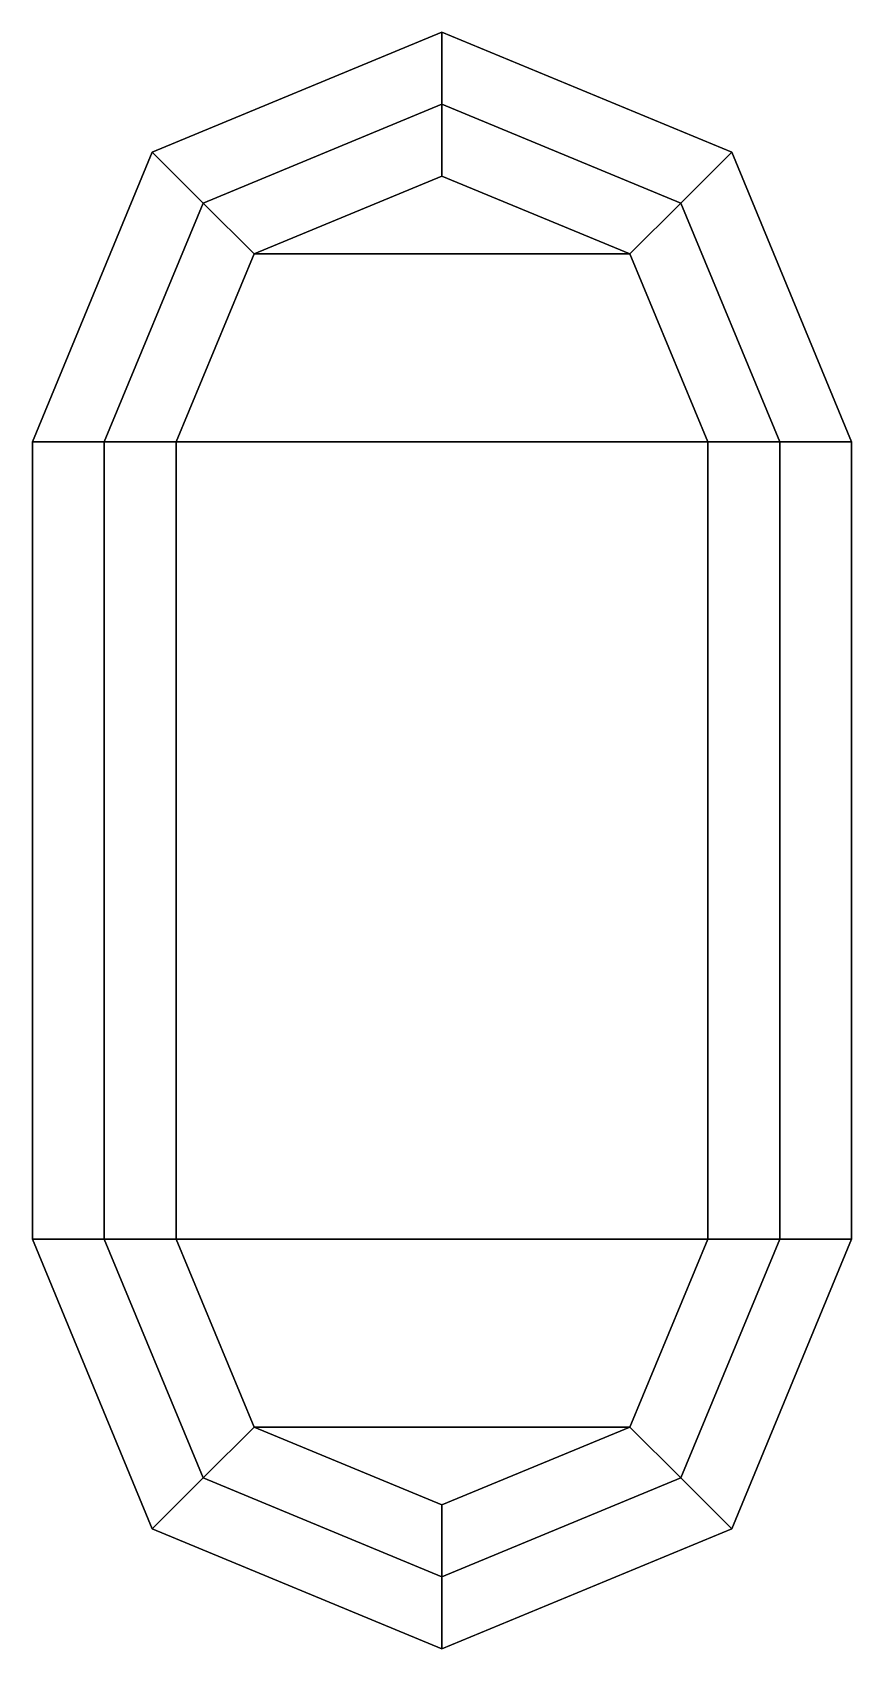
# Model space of a CAD drawing. Extents: x -9.4 to 9.4, y -55.4 to 32.4.
# Drawn here: x -8.79 to -7.31, y -5.98 to -3.06 of the extents above; entities that cross this region are included whole.
import ezdxf

# ---------------------------------------------------------------- set-up
doc = ezdxf.new("R2010")
doc.units = 0
doc.layers.add('BOAT', color=3, linetype='CONTINUOUS')

msp = doc.modelspace()

# ---------------------------------------------------------------- linework, layer by layer
at = {"layer": 'BOAT'}
for points in [[(-8.05, -3.19, 6.96), (-8.05, -3.0601, 6.885), (-8.5732, -3.2768, 6.885), (-8.4813, -3.3687, 6.96)], [(-8.05, -3.0601, 6.885), (-8.05, -3.0601, 6.735), (-8.5732, -3.2768, 6.735), (-8.5732, -3.2768, 6.885)], [(-8.05, -3.0601, 6.735), (-8.05, -3.19, 6.66), (-8.4813, -3.3687, 6.66), (-8.5732, -3.2768, 6.735)], [(-8.05, -3.0601, 6.435), (-8.05, -3.19, 6.36), (-8.4813, -3.3687, 6.36), (-8.5732, -3.2768, 6.435)], [(-8.05, -3.0601, 6.585), (-8.05, -3.0601, 6.435), (-8.5732, -3.2768, 6.435), (-8.5732, -3.2768, 6.585)], [(-8.05, -3.19, 6.66), (-8.05, -3.0601, 6.585), (-8.5732, -3.2768, 6.585), (-8.4813, -3.3687, 6.66)], [(-7.6187, -3.3687, 6.96), (-7.5268, -3.2768, 6.885), (-8.05, -3.0601, 6.885), (-8.05, -3.19, 6.96)], [(-7.5268, -3.2768, 6.885), (-7.5268, -3.2768, 6.735), (-8.05, -3.0601, 6.735), (-8.05, -3.0601, 6.885)], [(-7.5268, -3.2768, 6.735), (-7.6187, -3.3687, 6.66), (-8.05, -3.19, 6.66), (-8.05, -3.0601, 6.735)], [(-7.5268, -3.2768, 6.435), (-7.6187, -3.3687, 6.36), (-8.05, -3.19, 6.36), (-8.05, -3.0601, 6.435)], [(-7.5268, -3.2768, 6.585), (-7.5268, -3.2768, 6.435), (-8.05, -3.0601, 6.435), (-8.05, -3.0601, 6.585)], [(-7.6187, -3.3687, 6.66), (-7.5268, -3.2768, 6.585), (-8.05, -3.0601, 6.585), (-8.05, -3.19, 6.66)], [(-8.05, -3.3199, 6.885), (-8.05, -3.19, 6.96), (-8.4813, -3.3687, 6.96), (-8.3895, -3.4605, 6.885)], [(-8.05, -3.19, 6.66), (-8.05, -3.3199, 6.735), (-8.3895, -3.4605, 6.735), (-8.4813, -3.3687, 6.66)], [(-8.05, -3.19, 6.36), (-8.05, -3.3199, 6.435), (-8.3895, -3.4605, 6.435), (-8.4813, -3.3687, 6.36)], [(-8.05, -3.3199, 6.585), (-8.05, -3.19, 6.66), (-8.4813, -3.3687, 6.66), (-8.3895, -3.4605, 6.585)], [(-7.7105, -3.4605, 6.885), (-7.6187, -3.3687, 6.96), (-8.05, -3.19, 6.96), (-8.05, -3.3199, 6.885)], [(-7.6187, -3.3687, 6.66), (-7.7105, -3.4605, 6.735), (-8.05, -3.3199, 6.735), (-8.05, -3.19, 6.66)], [(-7.6187, -3.3687, 6.36), (-7.7105, -3.4605, 6.435), (-8.05, -3.3199, 6.435), (-8.05, -3.19, 6.36)], [(-7.7105, -3.4605, 6.585), (-7.6187, -3.3687, 6.66), (-8.05, -3.19, 6.66), (-8.05, -3.3199, 6.585)], [(-8.4813, -3.3687, 6.96), (-8.5732, -3.2768, 6.885), (-8.7899, -3.8, 6.885), (-8.66, -3.8, 6.96)], [(-8.5732, -3.2768, 6.885), (-8.5732, -3.2768, 6.735), (-8.7899, -3.8, 6.735), (-8.7899, -3.8, 6.885)], [(-8.5732, -3.2768, 6.735), (-8.4813, -3.3687, 6.66), (-8.66, -3.8, 6.66), (-8.7899, -3.8, 6.735)], [(-8.5732, -3.2768, 6.435), (-8.4813, -3.3687, 6.36), (-8.66, -3.8, 6.36), (-8.7899, -3.8, 6.435)], [(-8.5732, -3.2768, 6.585), (-8.5732, -3.2768, 6.435), (-8.7899, -3.8, 6.435), (-8.7899, -3.8, 6.585)], [(-8.4813, -3.3687, 6.66), (-8.5732, -3.2768, 6.585), (-8.7899, -3.8, 6.585), (-8.66, -3.8, 6.66)], [(-7.44, -3.8, 6.96), (-7.3101, -3.8, 6.885), (-7.5268, -3.2768, 6.885), (-7.6187, -3.3687, 6.96)], [(-7.3101, -3.8, 6.735), (-7.44, -3.8, 6.66), (-7.6187, -3.3687, 6.66), (-7.5268, -3.2768, 6.735)], [(-7.3101, -3.8, 6.435), (-7.44, -3.8, 6.36), (-7.6187, -3.3687, 6.36), (-7.5268, -3.2768, 6.435)], [(-7.44, -3.8, 6.66), (-7.3101, -3.8, 6.585), (-7.5268, -3.2768, 6.585), (-7.6187, -3.3687, 6.66)], [(-7.3101, -3.8, 6.885), (-7.3101, -3.8, 6.735), (-7.5268, -3.2768, 6.735), (-7.5268, -3.2768, 6.885)], [(-7.3101, -3.8, 6.585), (-7.3101, -3.8, 6.435), (-7.5268, -3.2768, 6.435), (-7.5268, -3.2768, 6.585)], [(-8.05, -3.3199, 6.735), (-8.05, -3.3199, 6.885), (-8.3895, -3.4605, 6.885), (-8.3895, -3.4605, 6.735)], [(-8.05, -3.3199, 6.735), (-8.3895, -3.4605, 6.735), (-7.7105, -3.4605, 6.735), (-8.05, -3.3199, 6.735)], [(-8.05, -3.3199, 6.735), (-7.7105, -3.4605, 6.735), (-8.3895, -3.4605, 6.735), (-8.05, -3.3199, 6.735)], [(-8.05, -3.3199, 6.435), (-8.05, -3.3199, 6.585), (-8.3895, -3.4605, 6.585), (-8.3895, -3.4605, 6.435)], [(-7.7105, -3.4605, 6.735), (-7.7105, -3.4605, 6.885), (-8.05, -3.3199, 6.885), (-8.05, -3.3199, 6.735)], [(-7.7105, -3.4605, 6.435), (-7.7105, -3.4605, 6.585), (-8.05, -3.3199, 6.585), (-8.05, -3.3199, 6.435)], [(-8.3895, -3.4605, 6.885), (-8.4813, -3.3687, 6.96), (-8.66, -3.8, 6.96), (-8.5301, -3.8, 6.885)], [(-8.4813, -3.3687, 6.66), (-8.3895, -3.4605, 6.735), (-8.5301, -3.8, 6.735), (-8.66, -3.8, 6.66)], [(-8.4813, -3.3687, 6.36), (-8.3895, -3.4605, 6.435), (-8.5301, -3.8, 6.435), (-8.66, -3.8, 6.36)], [(-8.3895, -3.4605, 6.585), (-8.4813, -3.3687, 6.66), (-8.66, -3.8, 6.66), (-8.5301, -3.8, 6.585)], [(-7.5699, -3.8, 6.885), (-7.44, -3.8, 6.96), (-7.6187, -3.3687, 6.96), (-7.7105, -3.4605, 6.885)], [(-7.44, -3.8, 6.66), (-7.5699, -3.8, 6.735), (-7.7105, -3.4605, 6.735), (-7.6187, -3.3687, 6.66)], [(-7.44, -3.8, 6.36), (-7.5699, -3.8, 6.435), (-7.7105, -3.4605, 6.435), (-7.6187, -3.3687, 6.36)], [(-7.5699, -3.8, 6.585), (-7.44, -3.8, 6.66), (-7.6187, -3.3687, 6.66), (-7.7105, -3.4605, 6.585)], [(-8.3895, -3.4605, 6.735), (-8.3895, -3.4605, 6.885), (-8.5301, -3.8, 6.885), (-8.5301, -3.8, 6.735)], [(-7.7105, -3.4605, 6.735), (-7.5699, -3.8, 6.735), (-8.5301, -3.8, 6.735), (-8.3895, -3.4605, 6.735)], [(-8.3895, -3.4605, 6.735), (-8.5301, -3.8, 6.735), (-7.5699, -3.8, 6.735), (-7.7105, -3.4605, 6.735)], [(-8.3895, -3.4605, 6.435), (-8.3895, -3.4605, 6.585), (-8.5301, -3.8, 6.585), (-8.5301, -3.8, 6.435)], [(-7.5699, -3.8, 6.735), (-7.5699, -3.8, 6.885), (-7.7105, -3.4605, 6.885), (-7.7105, -3.4605, 6.735)], [(-7.5699, -3.8, 6.435), (-7.5699, -3.8, 6.585), (-7.7105, -3.4605, 6.585), (-7.7105, -3.4605, 6.435)], [(-8.7899, -3.8, 6.885), (-8.7899, -3.8, 6.735), (-8.7899, -5.24, 6.735), (-8.7899, -5.24, 6.885)], [(-8.66, -3.8, 6.96), (-8.7899, -3.8, 6.885), (-8.7899, -5.24, 6.885), (-8.66, -5.24, 6.96)], [(-8.7899, -3.8, 6.735), (-8.66, -3.8, 6.66), (-8.66, -5.24, 6.66), (-8.7899, -5.24, 6.735)], [(-8.7899, -3.8, 6.435), (-8.66, -3.8, 6.36), (-8.66, -5.24, 6.36), (-8.7899, -5.24, 6.435)], [(-8.66, -3.8, 6.66), (-8.7899, -3.8, 6.585), (-8.7899, -5.24, 6.585), (-8.66, -5.24, 6.66)], [(-8.7899, -3.8, 6.585), (-8.7899, -3.8, 6.435), (-8.7899, -5.24, 6.435), (-8.7899, -5.24, 6.585)], [(-8.5301, -3.8, 6.885), (-8.66, -3.8, 6.96), (-8.66, -5.24, 6.96), (-8.5301, -5.24, 6.885)], [(-8.66, -3.8, 6.66), (-8.5301, -3.8, 6.735), (-8.5301, -5.24, 6.735), (-8.66, -5.24, 6.66)], [(-8.66, -3.8, 6.36), (-8.5301, -3.8, 6.435), (-8.5301, -5.24, 6.435), (-8.66, -5.24, 6.36)], [(-8.5301, -3.8, 6.585), (-8.66, -3.8, 6.66), (-8.66, -5.24, 6.66), (-8.5301, -5.24, 6.585)], [(-8.5301, -3.8, 6.735), (-8.5301, -3.8, 6.885), (-8.5301, -5.24, 6.885), (-8.5301, -5.24, 6.735)], [(-8.5301, -3.8, 6.735), (-8.5301, -5.24, 6.735), (-7.5699, -5.24, 6.735), (-7.5699, -3.8, 6.735)], [(-7.5699, -3.8, 6.735), (-7.5699, -5.24, 6.735), (-8.5301, -5.24, 6.735), (-8.5301, -3.8, 6.735)], [(-8.5301, -3.8, 6.435), (-8.5301, -3.8, 6.585), (-8.5301, -5.24, 6.585), (-8.5301, -5.24, 6.435)], [(-7.5699, -3.8, 6.885), (-7.5699, -3.8, 6.735), (-7.5699, -5.24, 6.735), (-7.5699, -5.24, 6.885)], [(-7.5699, -3.8, 6.735), (-7.44, -3.8, 6.66), (-7.44, -5.24, 6.66), (-7.5699, -5.24, 6.735)], [(-7.44, -3.8, 6.96), (-7.5699, -3.8, 6.885), (-7.5699, -5.24, 6.885), (-7.44, -5.24, 6.96)], [(-7.44, -3.8, 6.66), (-7.5699, -3.8, 6.585), (-7.5699, -5.24, 6.585), (-7.44, -5.24, 6.66)], [(-7.5699, -3.8, 6.435), (-7.44, -3.8, 6.36), (-7.44, -5.24, 6.36), (-7.5699, -5.24, 6.435)], [(-7.5699, -3.8, 6.585), (-7.5699, -3.8, 6.435), (-7.5699, -5.24, 6.435), (-7.5699, -5.24, 6.585)], [(-7.44, -3.8, 6.66), (-7.3101, -3.8, 6.735), (-7.3101, -5.24, 6.735), (-7.44, -5.24, 6.66)], [(-7.3101, -3.8, 6.885), (-7.44, -3.8, 6.96), (-7.44, -5.24, 6.96), (-7.3101, -5.24, 6.885)], [(-7.3101, -3.8, 6.585), (-7.44, -3.8, 6.66), (-7.44, -5.24, 6.66), (-7.3101, -5.24, 6.585)], [(-7.44, -3.8, 6.36), (-7.3101, -3.8, 6.435), (-7.3101, -5.24, 6.435), (-7.44, -5.24, 6.36)], [(-7.3101, -3.8, 6.735), (-7.3101, -3.8, 6.885), (-7.3101, -5.24, 6.885), (-7.3101, -5.24, 6.735)], [(-7.3101, -3.8, 6.435), (-7.3101, -3.8, 6.585), (-7.3101, -5.24, 6.585), (-7.3101, -5.24, 6.435)], [(-8.7899, -5.24, 6.735), (-8.66, -5.24, 6.66), (-8.4813, -5.6713, 6.66), (-8.5732, -5.7632, 6.735)], [(-8.66, -5.24, 6.96), (-8.7899, -5.24, 6.885), (-8.5732, -5.7632, 6.885), (-8.4813, -5.6713, 6.96)], [(-8.7899, -5.24, 6.885), (-8.7899, -5.24, 6.735), (-8.5732, -5.7632, 6.735), (-8.5732, -5.7632, 6.885)], [(-8.7899, -5.24, 6.585), (-8.7899, -5.24, 6.435), (-8.5732, -5.7632, 6.435), (-8.5732, -5.7632, 6.585)], [(-8.66, -5.24, 6.66), (-8.7899, -5.24, 6.585), (-8.5732, -5.7632, 6.585), (-8.4813, -5.6713, 6.66)], [(-8.7899, -5.24, 6.435), (-8.66, -5.24, 6.36), (-8.4813, -5.6713, 6.36), (-8.5732, -5.7632, 6.435)], [(-8.66, -5.24, 6.66), (-8.5301, -5.24, 6.735), (-8.3895, -5.5795, 6.735), (-8.4813, -5.6713, 6.66)], [(-8.5301, -5.24, 6.885), (-8.66, -5.24, 6.96), (-8.4813, -5.6713, 6.96), (-8.3895, -5.5795, 6.885)], [(-8.5301, -5.24, 6.585), (-8.66, -5.24, 6.66), (-8.4813, -5.6713, 6.66), (-8.3895, -5.5795, 6.585)], [(-8.66, -5.24, 6.36), (-8.5301, -5.24, 6.435), (-8.3895, -5.5795, 6.435), (-8.4813, -5.6713, 6.36)], [(-8.5301, -5.24, 6.735), (-8.5301, -5.24, 6.885), (-8.3895, -5.5795, 6.885), (-8.3895, -5.5795, 6.735)], [(-8.3895, -5.5795, 6.735), (-8.5301, -5.24, 6.735), (-7.5699, -5.24, 6.735), (-7.7105, -5.5795, 6.735)], [(-7.7105, -5.5795, 6.735), (-7.5699, -5.24, 6.735), (-8.5301, -5.24, 6.735), (-8.3895, -5.5795, 6.735)], [(-8.5301, -5.24, 6.435), (-8.5301, -5.24, 6.585), (-8.3895, -5.5795, 6.585), (-8.3895, -5.5795, 6.435)], [(-7.6187, -5.6713, 6.66), (-7.7105, -5.5795, 6.735), (-7.5699, -5.24, 6.735), (-7.44, -5.24, 6.66)], [(-7.7105, -5.5795, 6.735), (-7.7105, -5.5795, 6.885), (-7.5699, -5.24, 6.885), (-7.5699, -5.24, 6.735)], [(-7.7105, -5.5795, 6.885), (-7.6187, -5.6713, 6.96), (-7.44, -5.24, 6.96), (-7.5699, -5.24, 6.885)], [(-7.7105, -5.5795, 6.585), (-7.6187, -5.6713, 6.66), (-7.44, -5.24, 6.66), (-7.5699, -5.24, 6.585)], [(-7.7105, -5.5795, 6.435), (-7.7105, -5.5795, 6.585), (-7.5699, -5.24, 6.585), (-7.5699, -5.24, 6.435)], [(-7.6187, -5.6713, 6.36), (-7.7105, -5.5795, 6.435), (-7.5699, -5.24, 6.435), (-7.44, -5.24, 6.36)], [(-7.5268, -5.7632, 6.735), (-7.6187, -5.6713, 6.66), (-7.44, -5.24, 6.66), (-7.3101, -5.24, 6.735)], [(-7.6187, -5.6713, 6.96), (-7.5268, -5.7632, 6.885), (-7.3101, -5.24, 6.885), (-7.44, -5.24, 6.96)], [(-7.6187, -5.6713, 6.66), (-7.5268, -5.7632, 6.585), (-7.3101, -5.24, 6.585), (-7.44, -5.24, 6.66)], [(-7.5268, -5.7632, 6.435), (-7.6187, -5.6713, 6.36), (-7.44, -5.24, 6.36), (-7.3101, -5.24, 6.435)], [(-7.5268, -5.7632, 6.885), (-7.5268, -5.7632, 6.735), (-7.3101, -5.24, 6.735), (-7.3101, -5.24, 6.885)], [(-7.5268, -5.7632, 6.585), (-7.5268, -5.7632, 6.435), (-7.3101, -5.24, 6.435), (-7.3101, -5.24, 6.585)], [(-8.4813, -5.6713, 6.66), (-8.3895, -5.5795, 6.735), (-8.05, -5.7201, 6.735), (-8.05, -5.85, 6.66)], [(-8.3895, -5.5795, 6.885), (-8.4813, -5.6713, 6.96), (-8.05, -5.85, 6.96), (-8.05, -5.7201, 6.885)], [(-8.3895, -5.5795, 6.585), (-8.4813, -5.6713, 6.66), (-8.05, -5.85, 6.66), (-8.05, -5.7201, 6.585)], [(-8.4813, -5.6713, 6.36), (-8.3895, -5.5795, 6.435), (-8.05, -5.7201, 6.435), (-8.05, -5.85, 6.36)], [(-8.3895, -5.5795, 6.735), (-8.3895, -5.5795, 6.885), (-8.05, -5.7201, 6.885), (-8.05, -5.7201, 6.735)], [(-8.05, -5.7201, 6.735), (-8.3895, -5.5795, 6.735), (-7.7105, -5.5795, 6.735), (-8.05, -5.7201, 6.735)], [(-8.05, -5.7201, 6.735), (-7.7105, -5.5795, 6.735), (-8.3895, -5.5795, 6.735), (-8.05, -5.7201, 6.735)], [(-8.3895, -5.5795, 6.435), (-8.3895, -5.5795, 6.585), (-8.05, -5.7201, 6.585), (-8.05, -5.7201, 6.435)], [(-8.05, -5.7201, 6.735), (-8.05, -5.7201, 6.885), (-7.7105, -5.5795, 6.885), (-7.7105, -5.5795, 6.735)], [(-8.05, -5.85, 6.66), (-8.05, -5.7201, 6.735), (-7.7105, -5.5795, 6.735), (-7.6187, -5.6713, 6.66)], [(-8.05, -5.7201, 6.885), (-8.05, -5.85, 6.96), (-7.6187, -5.6713, 6.96), (-7.7105, -5.5795, 6.885)], [(-8.05, -5.7201, 6.585), (-8.05, -5.85, 6.66), (-7.6187, -5.6713, 6.66), (-7.7105, -5.5795, 6.585)], [(-8.05, -5.85, 6.36), (-8.05, -5.7201, 6.435), (-7.7105, -5.5795, 6.435), (-7.6187, -5.6713, 6.36)], [(-8.05, -5.7201, 6.435), (-8.05, -5.7201, 6.585), (-7.7105, -5.5795, 6.585), (-7.7105, -5.5795, 6.435)], [(-8.5732, -5.7632, 6.735), (-8.4813, -5.6713, 6.66), (-8.05, -5.85, 6.66), (-8.05, -5.9799, 6.735)], [(-8.4813, -5.6713, 6.96), (-8.5732, -5.7632, 6.885), (-8.05, -5.9799, 6.885), (-8.05, -5.85, 6.96)], [(-8.4813, -5.6713, 6.66), (-8.5732, -5.7632, 6.585), (-8.05, -5.9799, 6.585), (-8.05, -5.85, 6.66)], [(-8.5732, -5.7632, 6.435), (-8.4813, -5.6713, 6.36), (-8.05, -5.85, 6.36), (-8.05, -5.9799, 6.435)], [(-8.05, -5.9799, 6.735), (-8.05, -5.85, 6.66), (-7.6187, -5.6713, 6.66), (-7.5268, -5.7632, 6.735)], [(-8.05, -5.85, 6.96), (-8.05, -5.9799, 6.885), (-7.5268, -5.7632, 6.885), (-7.6187, -5.6713, 6.96)], [(-8.05, -5.85, 6.66), (-8.05, -5.9799, 6.585), (-7.5268, -5.7632, 6.585), (-7.6187, -5.6713, 6.66)], [(-8.05, -5.9799, 6.435), (-8.05, -5.85, 6.36), (-7.6187, -5.6713, 6.36), (-7.5268, -5.7632, 6.435)], [(-8.5732, -5.7632, 6.885), (-8.5732, -5.7632, 6.735), (-8.05, -5.9799, 6.735), (-8.05, -5.9799, 6.885)], [(-8.5732, -5.7632, 6.585), (-8.5732, -5.7632, 6.435), (-8.05, -5.9799, 6.435), (-8.05, -5.9799, 6.585)], [(-8.05, -5.9799, 6.885), (-8.05, -5.9799, 6.735), (-7.5268, -5.7632, 6.735), (-7.5268, -5.7632, 6.885)], [(-8.05, -5.9799, 6.585), (-8.05, -5.9799, 6.435), (-7.5268, -5.7632, 6.435), (-7.5268, -5.7632, 6.585)]]:
    msp.add_3dface(points, dxfattribs=at)

doc.saveas('drawing.dxf')
